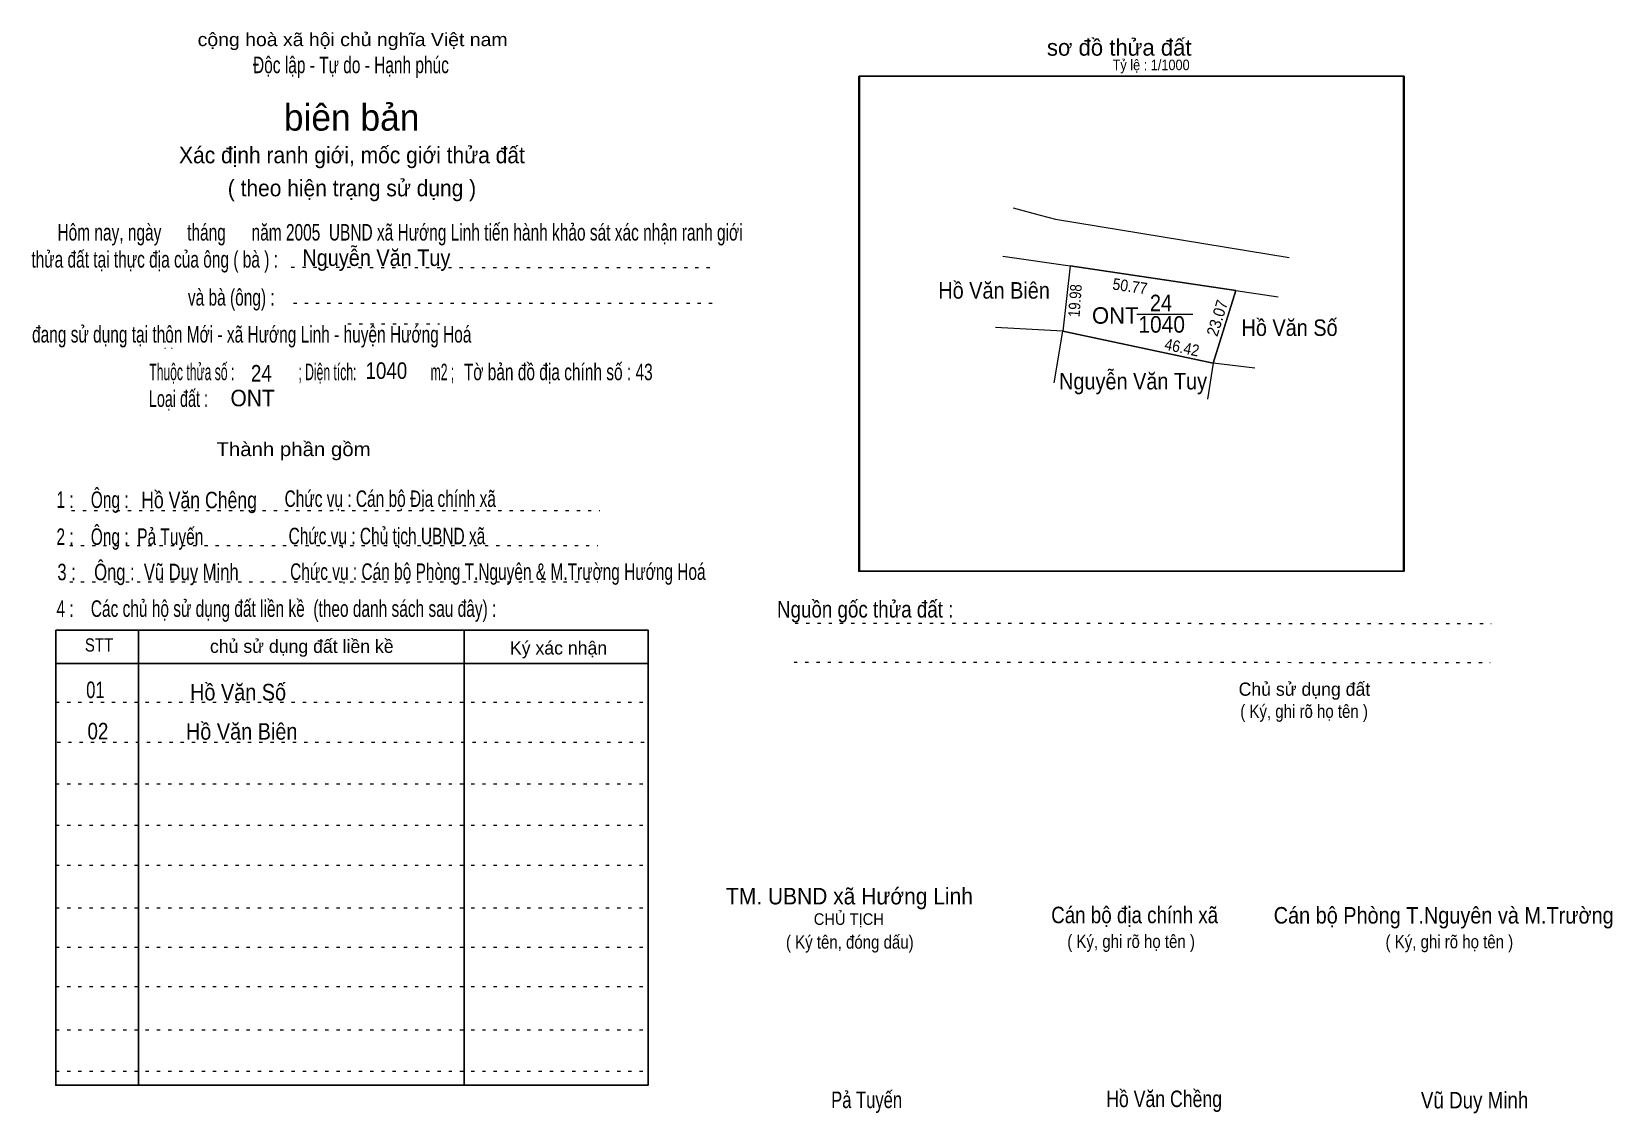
# Model space of a CAD drawing. Header units: centimetres. Extents: x -1.5 to 46.4, y -3.9 to 28.9.
import ezdxf
from ezdxf.enums import TextEntityAlignment as Align

# ---------------------------------------------------------------- set-up
doc = ezdxf.new("R2010")
doc.units = ezdxf.units.CM
doc.header["$LTSCALE"] = 0.2
doc.linetypes.add('DOTTED', pattern=[1.5, 0.3, -1.2])
for name, color, linetype in [('1', 7, 'Continuous'), ('16', 7, 'Continuous'), ('34', 7, 'Continuous'), ('51', 7, 'Continuous')]:
    doc.layers.add(name, color=color, linetype=linetype)
for name, color, linetype, lineweight in [('15', 7, 'Continuous', 13), ('2', 7, 'Continuous', 25), ('22', 7, 'Continuous', 13), ('5', 7, 'DOTTED', 13)]:
    doc.layers.add(name, color=color, linetype=linetype, lineweight=lineweight)

msp = doc.modelspace()

# ---------------------------------------------------------------- linework, layer by layer
at = {"layer": '15'}
msp.add_line((31.98, 20.31), (33.68, 20.31), dxfattribs=at)
at = {"layer": '2'}
msp.add_lwpolyline([(23.56, 27.52), (40.06, 27.52), (40.06, 12.52), (23.56, 12.52)], close=True, dxfattribs=at)
at = {"layer": '22'}
for p, q in [((28.24, 23.53), (29.06, 23.31)), ((34.98, 21.03), (36.26, 20.83)), ((29.48, 18.23), (29.74, 19.79))]:
    msp.add_line(p, q, dxfattribs=at)
for points in [[(29.06, 23.31), (29.52, 23.19), (36.6, 22.03)], [(27.92, 22.07), (29.96, 21.77), (29.74, 19.79), (27.7, 19.91)], [(29.96, 21.77), (34.98, 21.03), (34.3, 18.83), (29.74, 19.79)], [(35.56, 18.67), (34.3, 18.83), (34.12, 17.73)]]:
    msp.add_lwpolyline(points, dxfattribs=at)
msp.add_lwpolyline([(34.3, 18.83), (34.98, 21.03), (29.96, 21.77), (29.74, 19.79)], close=True, dxfattribs=at)
at = {"layer": '5'}
for p, q in [((6.37, 21.73), (19.21, 21.72)), ((6.44, 20.64), (19.25, 20.64)), ((8.09, 20.02), (10.86, 20.02)), ((-0.28, 14.36), (15.72, 14.36)), ((-0.34, 13.3), (15.66, 13.3)), ((-0.34, 12.2), (15.66, 12.2)), ((21.63, 10.95), (42.72, 10.94)), ((21.6, 9.77), (42.69, 9.76)), ((-0.76, 8.56), (17.18, 8.56)), ((-0.72, 7.34), (17.22, 7.34)), ((-0.76, 6.08), (17.18, 6.08)), ((-0.76, 4.83), (17.18, 4.83)), ((-0.76, 3.62), (17.18, 3.62)), ((-0.76, 2.33), (17.18, 2.33)), ((-0.76, 1.13), (17.18, 1.13)), ((-0.76, -0.06), (17.18, -0.06)), ((-0.76, -1.37), (17.18, -1.37)), ((-0.76, -2.62), (17.18, -2.62))]:
    msp.add_line(p, q, dxfattribs=at)
at = {"layer": '5', "linetype": 'Continuous', "lineweight": 25}
for p, q in [((1.74, 10.74), (1.74, -3.05)), ((11.61, 10.74), (11.61, -3.05)), ((-0.76, 9.73), (17.18, 9.73))]:
    msp.add_line(p, q, dxfattribs=at)
for points in [[(23.58, 27.52), (40.08, 27.52), (40.08, 12.52), (23.58, 12.52)], [(-0.76, 10.74), (17.18, 10.74), (17.18, -3.05), (-0.76, -3.05)]]:
    msp.add_lwpolyline(points, close=True, dxfattribs=at)

# ---------------------------------------------------------------- texts
at = {"layer": '1'}
for s, width, p in [('01', 0.75, (0.16, 8.68)), ('02', 0.85, (0.2, 7.43))]:
    msp.add_text(s, height=0.5, dxfattribs=dict(at, width=width)).set_placement(p)
at = {"layer": '15'}
for s, width, p in [('24', 0.9, (32.38, 20.4)), ('1040', 0.95, (32.03, 19.75))]:
    msp.add_text(s, height=0.4999, dxfattribs=dict(at, width=width)).set_placement(p)
at = {"layer": '16', "width": 0.9}
for s, p in [('Nguyễn Văn Tuy', (8.95, 21.77)), ('Hồ Văn Biên', (27.66, 20.78)), ('Hồ Văn Số', (36.61, 19.65)), ('Nguyễn Văn Tuy', (31.87, 18.03)), ('Hồ Văn Số', (4.76, 8.61)), ('Hồ Văn Biên', (4.87, 7.42))]:
    msp.add_text(s, height=0.4999, dxfattribs=at).set_placement(p, align=Align.CENTER)
at = {"layer": '22'}
msp.add_text('ONT', height=0.4999, dxfattribs=at).set_placement((31.33, 20.02), align=Align.CENTER)
at = {"layer": '34'}
for s, height, width, p in [(': : ', 0.32, 0.85, (2.5, 19.25)), ('24', 0.5, 0.85, (5.15, 18.27)), ('1040', 0.5, 0.85, (8.62, 18.35)), ('ONT', 0.5, 0.95, (4.53, 17.52))]:
    msp.add_text(s, height=height, dxfattribs=dict(at, width=width)).set_placement(p)
at = {"layer": '5'}
for s, height, width, p in [('cộng hoà xã hội chủ nghĩa Việt nam', 0.4, 1.1, (8.23, 28.43)), ('Độc lập - Tự do - Hạnh phúc', 0.5, 0.7, (8.18, 27.61)), ('Xác định ranh giới, mốc giới thửa đất', 0.5, 0.95, (8.21, 24.88)), ('( theo hiện trạng sử dụng )', 0.5, 0.95, (8.21, 23.88)), ('Thành phần gồm', 0.42, 1.1, (6.44, 16.01)), ('Hồ Văn Chêng', 0.5, 0.8, (3.58, 14.43)), ('Chức vụ : Cán bộ Địa chính xã', 0.5, 0.7, (9.37, 14.47)), ('Chức vụ : Chủ tịch UBND xã', 0.5, 0.7, (9.27, 13.34)), ('Chức vụ : Cán bộ Phòng T.Nguyên & M.Trường Hướng Hoá', 0.5, 0.7, (12.63, 12.26)), ('    Nguồn gốc thửa đất :', 0.5, 0.85, (23.44, 11.12)), ('( Ký, ghi rõ họ tên )', 0.4, 0.85, (37.05, 8.08)), ('CHỦ TỊCH', 0.35, 0.95, (23.26, 1.81)), ('( Ký tên, đóng dấu)', 0.4, 0.85, (23.29, 1.09)), ('( Ký, ghi rõ họ tên )', 0.4, 0.85, (31.81, 1.11)), ('( Ký, ghi rõ họ tên )', 0.4, 0.85, (41.45, 1.1)), ('Pả Tuyến', 0.5, 0.75, (23.8, -3.74)), ('Hồ Văn Chềng', 0.5, 0.8, (32.81, -3.71)), ('Vũ Duy Minh', 0.5, 0.85, (42.215, -3.75))]:
    msp.add_text(s, height=height, dxfattribs=dict(at, width=width)).set_placement(p, align=Align.CENTER)
msp.add_text('sơ đồ thửa đất', height=0.5, dxfattribs=at).set_placement((29.26, 28.14))
for s, height, p in [('biên bản', 0.8, (8.2, 25.87)), ('      chủ sử dụng đất liền kề', 0.4, (6.245, 10.05)), ('   Ký xác nhận', 0.4, (14.245, 10)), ('Chủ sử dụng đất', 0.4, (37.06, 8.75))]:
    msp.add_text(s, height=height, dxfattribs=at).set_placement(p, align=Align.CENTER)
for s, height, width, p in [('   Hôm nay, ngày      tháng      năm 2005  UBND xã Hướng Linh tiến hành khảo sát xác nhận ranh giới ', 0.5, 0.7, (-1.1, 22.54)), ('thửa đất tại thực địa của ông ( bà ) :                                       ', 0.5, 0.7, (-1.5, 21.72)), ('                                     và bà (ông) :', 0.5, 0.7, (-1.57, 20.57)), (' đang sử dụng tại thôn Mới - xã Hướng Linh - huyện Hướng Hoá', 0.5, 0.7, (-1.61, 19.45)), ('Thuộc thửa số :                   ; Diện tích:                      m2 ;                                            ', 0.5, 0.55, (2.07, 18.31)), ('Tờ bản đồ địa chính số : 43', 0.5, 0.7, (11.6, 18.31)), ('Loại đất :  ', 0.5, 0.65, (2.06, 17.5)), ('    1 :    Ông :                                                        ', 0.5, 0.7, (-1.26, 14.44)), ('    2 :    Ông :  Pả Tuyến', 0.5, 0.7, (-1.26, 13.32)), ('    3 :    Ông :  Vũ Duy Minh', 0.5, 0.75, (-1.27, 12.25)), ('    4 :    Các chủ hộ sử dụng đất liền kề  (theo danh sách sau đây) :', 0.5, 0.7, (-1.26, 11.14)), ('STT', 0.4, 0.85, (0.12, 10.09)), ('TM. UBND xã Hướng Linh', 0.5, 0.95, (19.54, 2.43)), ('Cán bộ địa chính xã  ', 0.5, 0.85, (29.39, 1.86)), ('Cán bộ Phòng T.Nguyên và M.Trường', 0.5, 0.9, (36.13, 1.85))]:
    msp.add_text(s, height=height, dxfattribs=dict(at, width=width)).set_placement(p)
at = {"layer": '51', "width": 0.9}
msp.add_text('Tỷ lệ : 1/1000', height=0.32, dxfattribs=at).set_placement((31.25, 27.7))
at = {"layer": '51'}
for s, height, rotation, width, p in [('19.98', 0.35, 86, 0.85, (30.25, 20.21)), ('50.77', 0.35, 351.595, 0.9, (31.23, 21.06)), ('23.07', 0.3499, 72.594, 0.95, (34.42, 19.61)), ('46.42', 0.35, 348.116, 0.9, (32.8, 19.24))]:
    msp.add_text(s, height=height, rotation=rotation, dxfattribs=dict(at, width=width)).set_placement(p)

doc.saveas('drawing.dxf')
